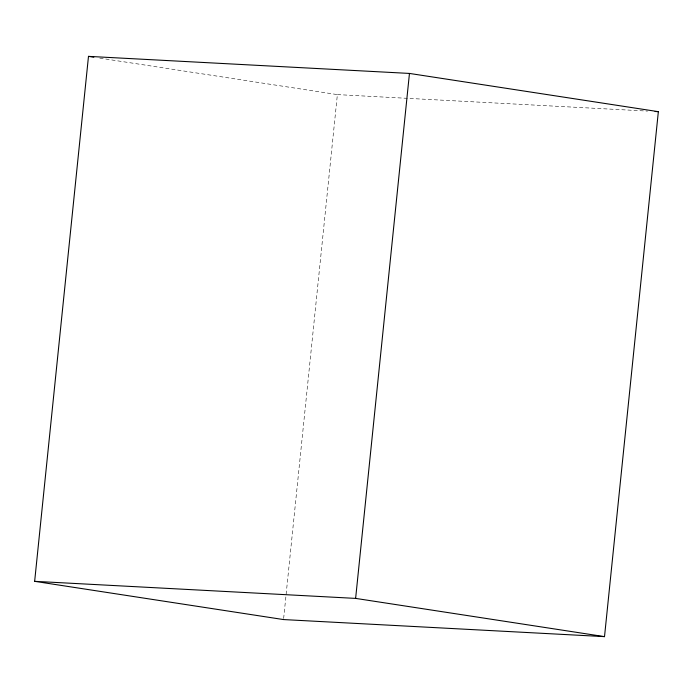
<?xml version="1.0" encoding="UTF-8"?>
<svg xmlns="http://www.w3.org/2000/svg" width="693" height="693" viewBox="0 0 693 693"><rect width="100%" height="100%" fill="white"/><g stroke="black" fill="none" stroke-linecap="round" stroke-linejoin="round"><path stroke-width="0.52" stroke-dasharray="3.46 2.6" d="M283.645 618.485L337.378 94.603L99.177 58.013M337.378 94.603L647.539 111.097"/><path stroke-width="1.04" d="M34.65 581.332L88.487 56.367L409.459 73.432L658.35 111.668L604.513 636.633L283.541 619.568L34.65 581.332L355.622 598.397L604.513 636.633M355.622 598.397L409.459 73.432M655.11 111.495L658.35 111.668M88.487 56.367L93.832 57.19"/></g></svg>
